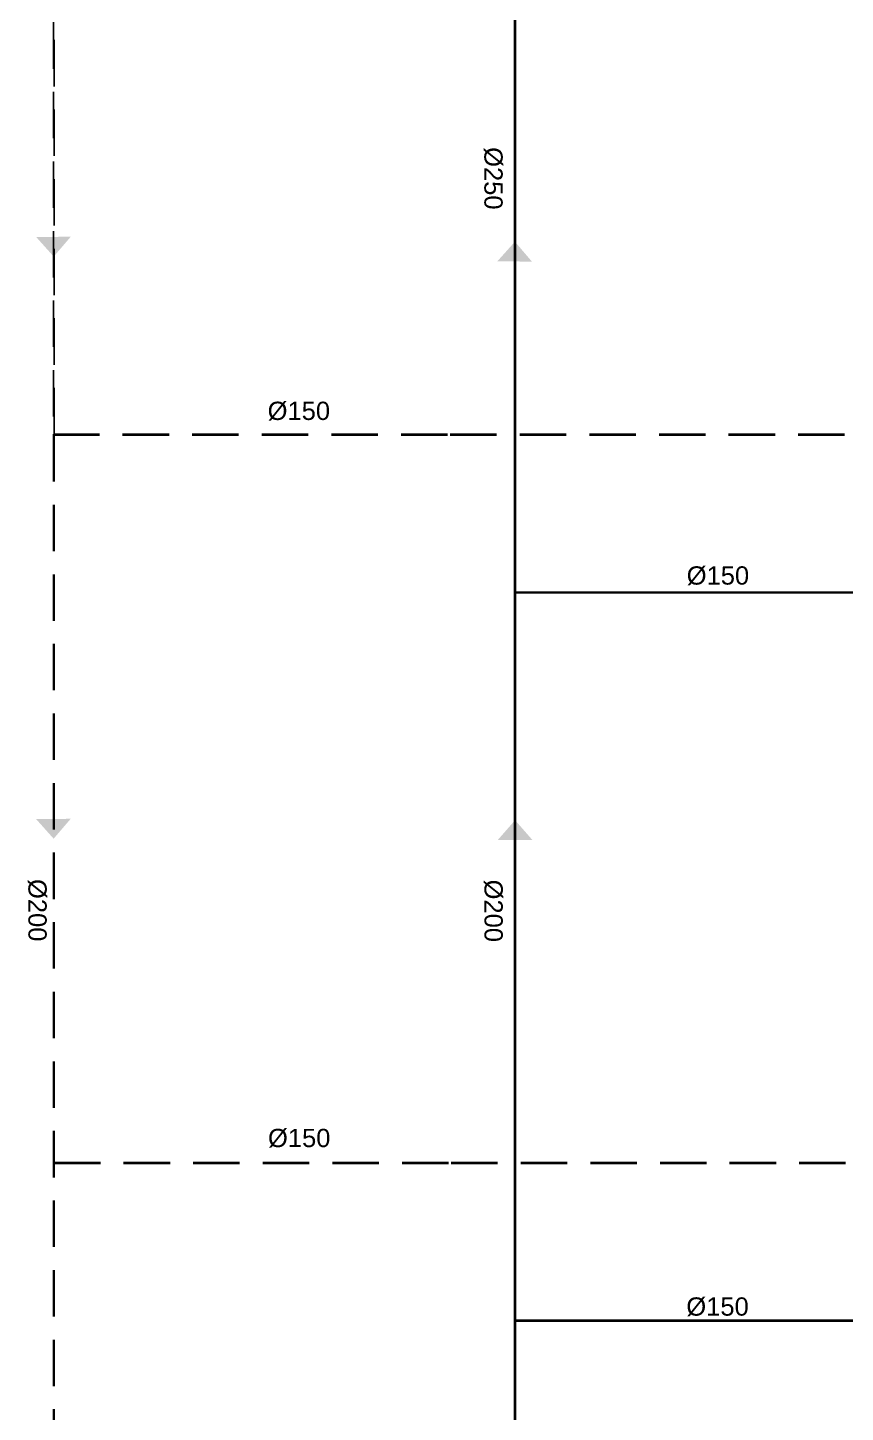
# Model space of a CAD drawing. Header units: millimetres. Extents: x -3738 to 3262, y -1370 to 2506.
# Drawn here: x -403 to 45, y -46 to 713 of the extents above; entities that cross this region are included whole.
import ezdxf

# ---------------------------------------------------------------- set-up
doc = ezdxf.new("R2010")
doc.units = ezdxf.units.MM
doc.linetypes.add('DASHEDX2', pattern=[38.1, 25.4, -12.7])
doc.styles.get("Standard").update_dxf_attribs({"font": 'arial.ttf'})

msp = doc.modelspace()

# ---------------------------------------------------------------- hatches: boundary and pattern name
h = msp.add_hatch(color=256)
h.set_gradient(color2=(0, 0, 0), tint=1)
h.paths.add_polyline_path([(-397.91, 597.89), (-388.34, 587.19), (-379.01, 598.1), (-387.78, 598)])
h = msp.add_hatch(color=256)
h.set_gradient(color2=(0, 0, 0), tint=1)
h.paths.add_polyline_path([(-126.58, 584.43), (-135.9, 595.36), (-145.49, 584.67), (-136.71, 584.56)])
h = msp.add_hatch(color=256)
h.set_gradient(color2=(0, 0, 0), tint=1)
h.paths.add_polyline_path([(-397.95, 279.16), (-388.38, 268.45), (-379.04, 279.36), (-387.82, 279.27)])
h = msp.add_hatch(color=256)
h.set_gradient(color2=(0, 0, 0), tint=1)
h.paths.add_polyline_path([(-136.49, 267.78), (-126.36, 267.78), (-135.82, 278.58), (-145.27, 267.78)])

# ---------------------------------------------------------------- linework, layer by layer
at = {"color": 5, "linetype": 'DASHEDX2'}
for p, q in [((-388.54, 1096.5), (-388.54, 489.91)), ((-388.04, 489.91), (-388.04, 1096.5)), ((-388.54, 489.91), (-388.54, 489.41)), ((-388.54, 489.41), (-388.54, -463.78)), ((-172.83, 489.91), (-388.04, 489.91)), ((-172.83, 489.41), (-388.04, 489.41)), ((-388.04, 489.41), (-388.04, -463.78)), ((82.67, 489.91), (-172.83, 489.91)), ((82.67, 489.41), (-172.83, 489.41)), ((-172.29, 91.15), (-387.51, 91.15)), ((83.21, 91.15), (-172.29, 91.15)), ((-172.29, 90.65), (-387.51, 90.65)), ((83.21, 90.65), (-172.29, 90.65))]:
    msp.add_line(p, q, dxfattribs=at)
at = {"color": 5}
for p, q in [((-136.1, -463.78), (-136.1, 743.66)), ((-135.6, 743.66), (-135.6, 403.5)), ((336.84, 403.5), (-135.6, 403.5)), ((336.84, 403), (-135.6, 403)), ((-135.6, 403), (-135.6, 4.74)), ((293.76, 4.74), (-135.6, 4.74)), ((293.76, 4.24), (-135.6, 4.24)), ((-135.6, 4.24), (-135.6, -395.41))]:
    msp.add_line(p, q, dxfattribs=at)

# ---------------------------------------------------------------- texts
at = {"linetype": 'DASHEDX2', "char_height": 10, "attachment_point": 1, "rotation": 270}
for s, insert in [('\\pxt4;%%C250', (-142.63, 647.13)), ('\\pxt4;%%C200', (-392.2, 246.37)), ('\\pxt4;%%C200', (-142.57, 246.05))]:
    msp.add_mtext_dynamic_manual_height_columns(s, width=125.5903, gutter_width=12.5, heights=[0], dxfattribs=dict(at, insert=insert))
at = {"linetype": 'DASHEDX2', "char_height": 10, "attachment_point": 1}
for insert in [(-271.25, 507.74), (-41.88, 417.59), (-271.05, 109.58), (-42.09, 17.29)]:
    msp.add_mtext_dynamic_manual_height_columns('\\pxt4;%%C150', width=125.5903, gutter_width=12.5, heights=[0], dxfattribs=dict(at, insert=insert))

doc.saveas('drawing.dxf')
